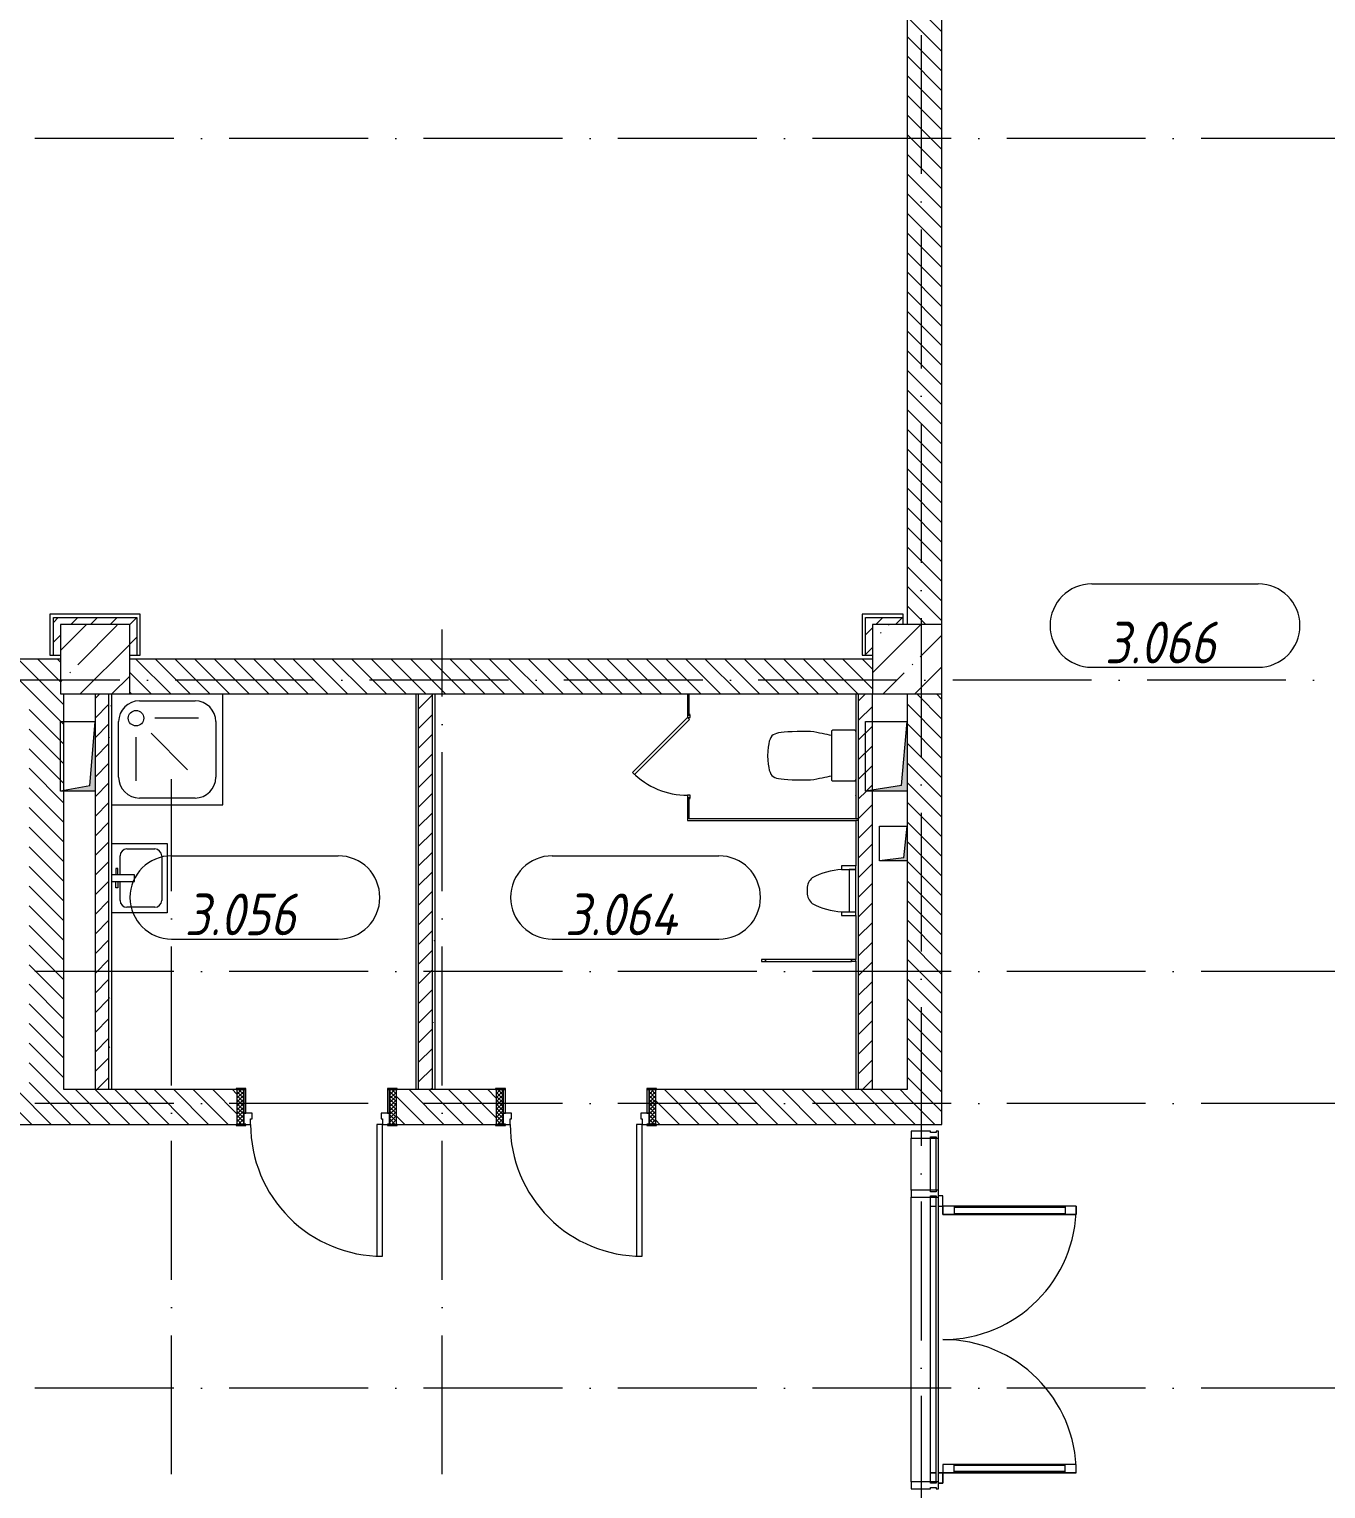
# Model space of a CAD drawing. Header units: millimetres. Extents: x -6467 to 106027, y -7090 to 195095.
# Drawn here: x 82784 to 92125, y 109220 to 119732 of the extents above; entities that cross this region are included whole.
import ezdxf

# ---------------------------------------------------------------- set-up
doc = ezdxf.new("R2010")
doc.units = ezdxf.units.MM
doc.linetypes.add('50_200_ШТРИХ_1Т_ш5_п1_п1_', pattern=[1400, 1000, -200, 0, -200])
for name, color, linetype, lineweight, true_color in [('A-AREA-IDEN-1', 7, 'Continuous', 9, 0xaaaaaa), ('A-DOOR-1', 7, 'Continuous', 5, 0xaaaaaa), ('A-DOOR-FRAM-1', 7, 'Continuous', 9, 0xaaaaaa), ('A-DOOR-OPNG-1', 7, 'Continuous', 30, 0xaaaaaa), ('A-GENM-1', 7, 'Continuous', 9, 0xaaaaaa), ('A-WALL-1', 7, 'Continuous', 5, 0x77b143), ('A-WALL-FNSH-2', 7, 'Continuous', 5, 0xaaaaaa), ('I-WALL-1', 7, 'Continuous', 5, 0x787878), ('M-EQPM-1', 7, 'Continuous', 9, 0xaaaaaa), ('M-EQPM-2', 7, 'Continuous', 9, 0xe2e2e2), ('P-SANR-FIXT-1', 7, 'Continuous', 9, 0xaaaaaa), ('Оси-3', 7, '50_200_ШТРИХ_1Т_ш5_п1_п1_', 9, 0xaaaaaa)]:
    doc.layers.add(name, color=color, linetype=linetype, lineweight=lineweight, true_color=true_color)
for name, color, linetype, lineweight in [('A-DETL-GENF', 7, 'Continuous', 9), ('A-DOOR', 7, 'Continuous', 9), ('A-DOOR-2', 7, 'Continuous', 5), ('A-DOOR-FRAM', 7, 'Continuous', 9), ('A-DOOR-FRAM-2', 7, 'Continuous', 5), ('A-GLAZ-CWMG', 7, 'Continuous', 9), ('A-GLAZ-CWMG-1', 7, 'Continuous', 20), ('A-WALL', 7, 'Continuous', 5), ('A-WALL-FNSH-1', 7, 'Continuous', 5), ('I-WALL', 7, 'Continuous', 5), ('S-COLS', 7, 'Continuous', 9), ('S-COLS-1', 7, 'Continuous', 5)]:
    doc.layers.add(name, color=color, linetype=linetype, lineweight=lineweight)
doc.styles.add('ISOCPEUR_I_1', font='isocpeui.ttf', dxfattribs={"width": 0.85, "height": 2.5})
pattern_1 = [(135, (109.45, 102614.03), (-70.71068, -70.71068), [])]
pattern_2 = [(0, (109.45, 102614.03), (406.4, 101.6), [6.706, -298.094, 6.706, -298.094, -1625.6]), (0, (109.45, 102614.03), (406.4, 101.6), [-609.6, 6.706, -602.894, 6.706, -298.094, -711.2]), (0, (109.45, 102614.03), (406.4, 101.6), [-1524, 6.706, -196.494, 6.706, -501.294]), (120, (261.85, 102664.83), (-291.18818, 301.15272), [6.706, -298.094, 6.706, -298.094, -1625.6]), (120, (261.85, 102664.83), (-291.18818, 301.15272), [-609.6, 6.706, -602.894, 6.706, -298.094, -711.2]), (120, (261.85, 102664.83), (-291.18818, 301.15272), [-1524, 6.706, -196.494, 6.706, -501.294]), (240, (312.65, 102868.03), (-115.21182, -402.75272), [6.706, -298.094, 6.706, -298.094, -1625.6]), (240, (312.65, 102868.03), (-115.21182, -402.75272), [-609.6, 6.706, -602.894, 6.706, -298.094, -711.2]), (240, (312.65, 102868.03), (-115.21182, -402.75272), [-1524, 6.706, -196.494, 6.706, -501.294])]
pattern_3 = [(45, (109.45, 102614.03), (-70.71068, 70.71068), [])]

# ---------------------------------------------------------------- blocks, each defined once
blk = doc.blocks.new('BSC_Колонна _Прямоугольная - 500х500-V23-АИ_План этажа Радиаторы_3')
at = {"layer": 'S-COLS-1'}
h = blk.add_hatch(dxfattribs=at)
h.set_pattern_fill('FP_52', color=256, style=0, pattern_type=2)
h.set_pattern_definition([(45, (-89000, -12581.04), (-228.0985, 228.0985), []), (45, (-88771.9, -12581.04), (-228.0985, 228.0985), [403.225, -80.645, 6.706, -73.939])])
h.paths.add_polyline_path([(-250, -250), (250, -250), (250, 250), (-250, 250), (-250, -183)])
for p, q in [((250, 250), (-250, 250)), ((-250, 250), (-250, -250)), ((250, -250), (250, 250)), ((-250, -250), (250, -250))]:
    blk.add_line(p, q, dxfattribs=at)
blk = doc.blocks.new('BSC_Колонна _Прямоугольная - 500х500-V35-АИ_План этажа Радиаторы_3')
at = {"layer": 'S-COLS-1'}
h = blk.add_hatch(dxfattribs=at)
h.set_pattern_fill('FP_64', color=256, style=0, pattern_type=2)
h.set_pattern_definition([(45, (-83150, -12581.04), (-228.0985, 228.0985), []), (45, (-82921.9, -12581.04), (-228.0985, 228.0985), [403.225, -80.645, 6.706, -73.939])])
h.paths.add_polyline_path([(-250, -250), (250, -250), (250, 250), (-250, 250), (-250, -183)])
for p, q in [((250, 250), (-250, 250)), ((-250, 250), (-250, -250)), ((250, -250), (250, 250)), ((-250, -250), (250, -250))]:
    blk.add_line(p, q, dxfattribs=at)
blk = doc.blocks.new('SND_2D_Душ - Прямоугольный 800x800-V95-АИ_План этажа Радиаторы_3')
at = {"layer": 'P-SANR-FIXT-1'}
for p, q in [((800, -350), (800, 0)), ((200, -50), (600, -50)), ((50, -600), (50, -200)), ((625, -175), (311, -175)), ((750, -200), (750, -350)), ((175, -625), (175, -311)), ((547, -547), (283, -283)), ((750, -350), (750, -600)), ((800, -800), (800, -350)), ((0, -800), (350, -800)), ((350, -750), (200, -750)), ((600, -750), (350, -750)), ((350, -800), (800, -800))]:
    blk.add_line(p, q, dxfattribs=at)
blk.add_circle((175, -175), 55.8, dxfattribs=at)
for centre, start, end in [((200, -200), 90, 180), ((600, -200), 360, 90), ((200, -600), 180, 270), ((600, -600), 270, 0)]:
    blk.add_arc(centre, 150, start, end, dxfattribs=at)
blk = doc.blocks.new('SND_2D_Раковина1 - 400х300-V51-АИ_План этажа Радиаторы_3')
at = {"layer": 'P-SANR-FIXT-1'}
for p, q in [((-250, -220), (-250, 180)), ((-160, 120), (-25, 120)), ((-70, 150), (-25, 150)), ((-70, 135), (-70, 150)), ((-25, 135), (-70, 135)), ((-25, 180), (-25, 15)), ((25, 15), (25, 180)), ((70, 150), (25, 150)), ((25, 135), (70, 135)), ((25, 120), (160, 120)), ((70, 135), (70, 150)), ((250, 180), (250, -220)), ((-210, -130), (-210, 70)), ((-25, 15), (25, 15)), ((210, 70), (210, -130)), ((160, -180), (-160, -180)), ((250, -220), (-250, -220))]:
    blk.add_line(p, q, dxfattribs=at)
for centre, start, end in [((-160, 70), 90, 180), ((160, 70), 0, 90), ((-160, -130), 180, 270), ((160, -130), 270, 0)]:
    blk.add_arc(centre, 50, start, end, dxfattribs=at)
blk = doc.blocks.new('SND_Унитаз_Santek_HEO - Santek HEO_ 365х635х785_ выпуск-прямой_ PN4_5_ Х-резьба НР DN15_ К-гл_кон_ П DN100-V2-АИ_План этажа Радиаторы_3')
at = {"layer": 'P-SANR-FIXT-1'}
for p, q in [((-183, -10), (-183, -166)), ((182, -166), (182, -10)), ((-173, -176), (172, -176)), ((-175, -326), (-175, -423)), ((175, -423), (175, -326))]:
    blk.add_line(p, q, dxfattribs=at)
for centre, start, end in [((-173, -10), 90, 180), ((-173, -10), 105, 180), ((172, -10), 360, 90), ((172, -10), 45, 90), ((172, -10), 360, 30), ((-173, -166), 180, 270), ((-173, -166), 180, 210), ((-173, -166), 240, 255), ((172, -166), 270, 360), ((172, -166), 270, 315), ((172, -166), 330, 360)]:
    blk.add_arc(centre, 10, start, end, dxfattribs=at)
for points in [[(-145, -175), (-154, -215), (-163, -264), (-175, -326)], [(175, -326), (163, -264), (154, -215), (145, -175)]]:
    blk.add_open_spline(points, degree=3, dxfattribs=at)
for points, knots in [([(-175, -423), (-169, -526), (-168, -610), (-96, -631), (0, -635)], [0, 0, 0, 0, 0.2757876, 0.5440111, 0.5440111, 0.5440111, 0.5440111]), ([(0, -635), (96, -631), (168, -610), (169, -526), (175, -423)], [0, 0, 0, 0, 0.2682234, 0.5440111, 0.5440111, 0.5440111, 0.5440111])]:
    blk.add_open_spline(points, degree=3, knots=knots, dxfattribs=at)
blk = doc.blocks.new('DOR_ДУ_распашная__1Ст_Прямоугольная2 - Вн_Д-9_ДДГ 600х1850h_С_у-29181152-АИ_План этажа Радиаторы_3')
at = {"layer": 'A-DOOR-1'}
for p, q in [((-116, 402), (-130, 388)), ((-130, 388), (266, -8)), ((280, 6), (-116, 402)), ((266, -8), (280, 6))]:
    blk.add_line(p, q, dxfattribs=at)
blk.add_arc((280, 6), 560, 135, 180, dxfattribs=at)
at = {"layer": 'A-DOOR-FRAM-1'}
for p, q in [((-280, 6), (-300, 6)), ((-280, -14), (-280, 6)), ((280, 6), (280, -14)), ((300, 6), (280, 6)), ((-300, -14), (-280, -14)), ((280, -14), (300, -14))]:
    blk.add_line(p, q, dxfattribs=at)
at = {"layer": 'A-DOOR-OPNG-1'}
for p, q in [((-300, 6), (-300, -14)), ((300, -14), (300, 6))]:
    blk.add_line(p, q, dxfattribs=at)
blk = doc.blocks.new('Дверь_Витражная_СКБ_2Ст - ДВВ_ДАО_СОШ_Коридор EIW60-23084938-АИ_План этажа Радиаторы_3')
at = {"layer": 'A-DETL-GENF'}
for p, q in [((-960, 1010), (-900, 1010)), ((-960, 1010), (-960, 50)), ((-900, 1010), (-960, 1010)), ((-960, 1010), (-960, 50)), ((-900, 1010), (-900, 50)), ((-900, 50), (-900, 1010)), ((960, 1010), (900, 1010)), ((900, 1010), (900, 50)), ((960, 1010), (900, 1010)), ((900, 1010), (900, 50)), ((960, 1010), (960, 50)), ((960, 50), (960, 1010)), ((-960, 930), (-900, 930)), ((-950, 930), (-950, 130)), ((-906, 930), (-906, 130)), ((960, 930), (900, 930)), ((906, 930), (906, 130)), ((950, 930), (950, 130)), ((-960, 130), (-900, 130)), ((960, 130), (900, 130)), ((-1035, 50), (-1035, 17)), ((-960, 50), (-1035, 50)), ((-960, 50), (-1035, 50)), ((-1035, 50), (-1035, 17)), ((-900, 50), (-960, 50)), ((-960, 50), (-900, 50)), ((-960, 17), (-960, 50)), ((-960, 17), (-960, 50)), ((-960, -40), (-960, 0)), ((-960, -40), (-960, 0)), ((900, 50), (960, 50)), ((900, 50), (960, 50)), ((960, 17), (960, 50)), ((960, 50), (1035, 50)), ((960, 50), (960, 17)), ((1035, 50), (960, 50)), ((960, -40), (960, 0)), ((960, 0), (960, -40)), ((1035, 50), (1035, 17)), ((1035, 17), (1035, 50))]:
    blk.add_line(p, q, dxfattribs=at)
at = {"layer": 'A-DOOR-2'}
for p, q in [((-960, 1010), (-960, 50)), ((960, 1010), (960, 50))]:
    blk.add_line(p, q, dxfattribs=at)
for centre, start, end in [((-960, 50), 360, 90), ((960, 50), 90, 180)]:
    blk.add_arc(centre, 960, start, end, dxfattribs=at)
blk = doc.blocks.new('Прямоугольный импост - Импост структурный с накладкой - 180мм-22070662-АИ_План этажа Радиаторы_3')
at = {"layer": 'A-GLAZ-CWMG'}
for p, q in [((74503, 69806), (74503, 67756)), ((74520, 69806), (74560, 69806)), ((74520, 69806), (74520, 67756)), ((74560, 69806), (74560, 67756)), ((74700, 69806), (74700, 67756)), ((74560, 67756), (74520, 67756))]:
    blk.add_line(p, q, dxfattribs=at)
blk = doc.blocks.new('Прямоугольный импост - Импост структурный с накладкой - 180мм-22069925-АИ_План этажа Радиаторы_3')
at = {"layer": 'A-GLAZ-CWMG-1'}
for p, q in [((-25, 40), (-25, 180)), ((-25, 180), (25, 180)), ((25, 180), (25, 40)), ((-15, 40), (-25, 40)), ((-25, -17), (-25, 0)), ((-25, 0), (-15, 0)), ((-15, 0), (-15, 40)), ((15, 40), (15, 0)), ((25, 40), (15, 40)), ((15, 0), (25, 0)), ((25, 0), (25, -17)), ((25, -17), (-25, -17))]:
    blk.add_line(p, q, dxfattribs=at)
blk = doc.blocks.new('110_Дверь_СКБ_1Ст_Внутренняя - СОШ_Д-04_Дв_1150_900_x2100h_туалет для мальчиков_ туалет для девочек-25565454-АИ_План этажа Радиаторы_3')
at = {"layer": 'A-DOOR-2'}
h = blk.add_hatch(dxfattribs=at)
h.set_pattern_fill('FP_48', color=256, style=0, pattern_type=2)
h.set_pattern_definition([(135, (1751.41, 189.685), (-14.14214, -14.14214), []), (225, (1751.41, 189.685), (14.14214, -14.14214), [])])
h.paths.add_polyline_path([(587.5, 125), (537.5, 125), (537.5, -125), (587.5, -125)])
at = {"layer": 'A-DOOR-FRAM-2'}
h = blk.add_hatch(dxfattribs=at)
h.set_pattern_fill('FP_49', color=256, style=0, pattern_type=2)
h.set_pattern_definition([(45, (-371.384, 189.685), (-14.1421, 14.1421), []), (135, (-371.384, 189.685), (-14.1421, -14.1421), [])])
h.paths.add_polyline_path([(-512.5, 125), (-562.5, 125), (-562.5, -125), (-512.5, -125)])
at = {"layer": 'A-DOOR'}
for p, q in [((-462.5, 1075), (-462.5, 125)), ((-422.5, 1075), (-462.5, 1075)), ((-422.5, 125), (-422.5, 1075)), ((-462.5, 125), (-422.5, 125))]:
    blk.add_line(p, q, dxfattribs=at)
at = {"layer": 'A-DOOR-2'}
blk.add_arc((-462.5, 125), 950, 360, 90, dxfattribs=at)
at = {"layer": 'A-DOOR-FRAM'}
for p, q in [((-497.5, 133), (-567.5, 133)), ((-567.5, 133), (-567.5, 125)), ((-567.5, 125), (-497.5, 125)), ((-512.5, 125), (-562.5, 125)), ((-562.5, 125), (-562.5, -125)), ((-462.5, 125), (-512.5, 125)), ((-512.5, 125), (-512.5, 45)), ((-512.5, -125), (-512.5, 125)), ((-497.5, 125), (-512.5, 125)), ((-512.5, 125), (-512.5, 124)), ((-512.5, 124), (-497.5, 124)), ((-497.5, 125), (-497.5, 133)), ((-497.5, 124), (-497.5, 125)), ((-462.5, 85), (-462.5, 125)), ((487.5, 125), (487.5, 85)), ((537.5, 125), (487.5, 125)), ((592.5, 133), (522.5, 133)), ((522.5, 133), (522.5, 125)), ((537.5, 125), (522.5, 125)), ((522.5, 125), (522.5, 124)), ((522.5, 125), (592.5, 125)), ((522.5, 124), (537.5, 124)), ((537.5, 45), (537.5, 125)), ((587.5, 125), (537.5, 125)), ((537.5, 125), (537.5, -125)), ((537.5, 124), (537.5, 125)), ((587.5, -125), (587.5, 125)), ((592.5, 125), (592.5, 133)), ((-512.5, 45), (-452.5, 45)), ((-497.5, 45), (-512.5, 45)), ((-512.5, 45), (-512.5, -125)), ((-497.5, -125), (-497.5, 45)), ((-452.5, 85), (-462.5, 85)), ((-452.5, 45), (-452.5, 85)), ((487.5, 85), (477.5, 85)), ((477.5, 85), (477.5, 45)), ((477.5, 45), (537.5, 45)), ((537.5, 45), (522.5, 45)), ((522.5, 45), (522.5, -125)), ((537.5, -125), (537.5, 45)), ((-497.5, -125), (-567.5, -125)), ((-567.5, -125), (-567.5, -133)), ((-567.5, -133), (-497.5, -133)), ((-562.5, -125), (-512.5, -125)), ((-512.5, -125), (-497.5, -125)), ((-497.5, -133), (-497.5, -125)), ((522.5, -125), (537.5, -125)), ((592.5, -125), (522.5, -125)), ((522.5, -125), (522.5, -133)), ((522.5, -133), (592.5, -133)), ((537.5, -125), (587.5, -125)), ((592.5, -133), (592.5, -125))]:
    blk.add_line(p, q, dxfattribs=at)
blk = doc.blocks.new('Канал вертикальный прямоугольный - Шахта - значок проема-24087338-АИ_План этажа Радиаторы_3')
at = {"layer": 'M-EQPM-2'}
blk.add_hatch(color=256, dxfattribs=at).paths.add_polyline_path([(-100, 125), (-100, -125), (-77, 103), (100, 125)])
at = {"layer": 'M-EQPM-1'}
for p, q in [((-100, -125), (-100, 125)), ((-100, 125), (100, 125)), ((-77, 103), (100, 125)), ((100, 125), (100, -125)), ((-77, 103), (-100, -125)), ((100, -125), (-100, -125))]:
    blk.add_line(p, q, dxfattribs=at)
blk = doc.blocks.new('Канал вертикальный прямоугольный - Шахта - значок проема-24087344-АИ_План этажа Радиаторы_3')
at = {"layer": 'M-EQPM-2'}
blk.add_hatch(color=256, dxfattribs=at).paths.add_polyline_path([(-150, -250), (-110, 210), (150, 250), (-150, 250)])
at = {"layer": 'M-EQPM-1'}
for p, q in [((-150, -250), (-150, 250)), ((-150, 250), (150, 250)), ((-110, 210), (150, 250)), ((150, 250), (150, -250)), ((-110, 210), (-150, -250)), ((150, -250), (-150, -250))]:
    blk.add_line(p, q, dxfattribs=at)
blk = doc.blocks.new('Канал вертикальный прямоугольный - Шахта - значок проема-24087370-АИ_План этажа Радиаторы_3')
at = {"layer": 'M-EQPM-2'}
blk.add_hatch(color=256, dxfattribs=at).paths.add_polyline_path([(-125, -250), (-87.5, 212.5), (125, 250), (-125, 250)])
at = {"layer": 'M-EQPM-1'}
for p, q in [((-125, -250), (-125, 250)), ((-125, 250), (125, 250)), ((-87.5, 212.5), (-125, -250)), ((-87.5, 212.5), (125, 250)), ((125, 250), (125, -250)), ((125, -250), (-125, -250))]:
    blk.add_line(p, q, dxfattribs=at)
blk = doc.blocks.new('АР_Перемычка1 - АР_Перемычка-25565440-АИ_План этажа Радиаторы_3')
at = {"layer": 'A-GENM-1'}
blk.add_line((-250, -125), (-243, -125), dxfattribs=at)
blk = doc.blocks.new('Прямоугольный импост - Импост структурный с накладкой - 180мм-26329706-АИ_План этажа Радиаторы_3')
at = {"layer": 'A-GLAZ-CWMG'}
for p, q in [((89028, 8756), (89028, 9131)), ((89168, 9131), (89208, 9131)), ((89168, 8756), (89168, 9131)), ((89208, 8756), (89208, 9131)), ((89225, 8756), (89225, 9131)), ((89208, 8756), (89168, 8756))]:
    blk.add_line(p, q, dxfattribs=at)
blk = doc.blocks.new('Писсуар-Настенный_350-3D - Писсуар-Настенный_350-3D-29186888-АИ_План этажа Радиаторы_3')
at = {"layer": 'P-SANR-FIXT-1'}
for p, q in [((-109, 410), (-124, 410)), ((-94, 410), (-109, 410)), ((-261, 162), (-287, 162)), ((-287, 162), (-287, 60)), ((-261, 162), (-261, 60)), ((43, 107), (-261, 107)), ((-261, 107), (-261, 60)), ((69, 162), (43, 162)), ((43, 162), (43, 60)), ((43, 60), (43, 107)), ((69, 60), (69, 162)), ((-287, 60), (69, 60))]:
    blk.add_line(p, q, dxfattribs=at)
for centre, radius, start, end in [((279, 123), 542, 152.3797, 175.9011), ((-124, 309), 101, 90, 140), ((-94, 309), 101, 40, 90), ((-497, 123), 542, 4.0989, 27.6203)]:
    blk.add_arc(centre, radius, start, end, dxfattribs=at)
blk = doc.blocks.new('SMP_ДушеваяПерегородка_P1 - Туалетная кабинка 4-29189121-АИ_План этажа Радиаторы_3')
at = {"layer": 'M-EQPM-1'}
for p, q in [((8, 740), (-8, 740)), ((-8, 740), (-8, 710)), ((8, 710), (8, 740)), ((8, 710), (-8, 710)), ((-8, 710), (-8, 90)), ((-8, 710), (8, 710)), ((8, 90), (8, 710)), ((-8, 90), (8, 90)), ((6, 90), (-6, 90)), ((-6, 90), (-6, 60)), ((-6, 60), (6, 60)), ((6, 60), (6, 90))]:
    blk.add_line(p, q, dxfattribs=at)
blk = doc.blocks.new('AAR_СКБ_Марка_помещения_1_5 ммп - Номер-27962133-АИ_План этажа Радиаторы_3')
at = {"layer": 'A-AREA-IDEN-1'}
for p, q in [((-2.987, 3), (3.013, 3)), ((-2.987, 0), (3.013, 0))]:
    blk.add_line(p, q, dxfattribs=at)
for centre, start, end in [((-2.987, 1.5), 90, 270), ((3.013, 1.5), 270, 90)]:
    blk.add_arc(centre, 1.5, start, end, dxfattribs=at)

msp = doc.modelspace()

# ---------------------------------------------------------------- hatches: boundary and pattern name
at = {"layer": 'I-WALL'}
h = msp.add_hatch(dxfattribs=at)
h.set_pattern_fill('FP_2', color=256, style=0, pattern_type=2)
h.set_pattern_definition(pattern_1)
h.paths.add_polyline_path([(89359, 111845), (89359, 114945), (89109, 114945), (89109, 111845)])
h.paths.add_polyline_path([(89359, 115445), (89359, 120995), (89109, 120995), (89109, 115445), (89322, 115445)])
h.paths.add_polyline_path([(89257, 121595), (89359, 121595), (89359, 126995), (89109, 126995), (89109, 121595)])
h.paths.add_polyline_path([(89359, 127595), (89359, 132995), (89109, 132995), (89109, 127595), (89194, 127595)])
h.paths.add_polyline_path([(89131, 133595), (89359, 133595), (89359, 138995), (89109, 138995), (89109, 133595)])
h.paths.add_polyline_path([(89239, 139595), (89359, 139595), (89359, 145045), (89109, 145045), (89109, 139595), (89237, 139595)])
h = msp.add_hatch(dxfattribs=at)
h.set_pattern_fill('FP_5', color=256, style=0, pattern_type=2)
h.set_pattern_definition(pattern_3)
h.paths.add_polyline_path([(82959, 115225), (83009, 115225), (83009, 115495), (82959, 115495), (82959, 115445)])
h = msp.add_hatch(dxfattribs=at)
h.set_pattern_fill('FP_5', color=256, style=0, pattern_type=2)
h.set_pattern_definition(pattern_3)
h.paths.add_polyline_path([(83509, 115445), (83509, 115495), (83009, 115495), (83009, 115445), (83103, 115445)])
h = msp.add_hatch(dxfattribs=at)
h.set_pattern_fill('FP_5', color=256, style=0, pattern_type=2)
h.set_pattern_definition(pattern_3)
h.paths.add_polyline_path([(83509, 115225), (83559, 115225), (83559, 115495), (83509, 115495), (83509, 115445)])
h = msp.add_hatch(dxfattribs=at)
h.set_pattern_fill('FP_5', color=256, style=0, pattern_type=2)
h.set_pattern_definition(pattern_3)
h.paths.add_polyline_path([(88809, 115225), (88859, 115225), (88859, 115495), (88809, 115495), (88809, 115445)])
h = msp.add_hatch(dxfattribs=at)
h.set_pattern_fill('FP_5', color=256, style=0, pattern_type=2)
h.set_pattern_definition(pattern_3)
h.paths.add_polyline_path([(89079, 115445), (89079, 115495), (88859, 115495), (88859, 115445), (88892, 115445)])
h = msp.add_hatch(dxfattribs=at)
h.set_pattern_fill('FP_2', color=256, style=0, pattern_type=2)
h.set_pattern_definition(pattern_1)
h.paths.add_polyline_path([(85569, 114945), (88859, 114945), (88859, 115195), (83509, 115195), (83509, 114945), (83930, 114945)])
h.paths.add_polyline_path([(82276, 114945), (83009, 114945), (83009, 115195), (78109, 115195), (78109, 114945), (81584, 114945)])
h.paths.add_polyline_path([(77313, 114945), (77609, 114945), (77609, 115195), (75109, 115194), (75109, 114945), (76486, 114945)])
h = msp.add_hatch(dxfattribs=at)
h.set_pattern_fill('FP_2', color=256, style=0, pattern_type=2)
h.set_pattern_definition(pattern_1)
h.paths.add_polyline_path([(82784, 112095), (83034, 112095), (83034, 114245), (83009, 114245), (83034, 114249), (83034, 114945), (82784, 114945), (82784, 112199)])
h = msp.add_hatch(dxfattribs=at)
h.set_pattern_fill('FP_5', color=256, style=0, pattern_type=2)
h.set_pattern_definition(pattern_3)
h.paths.add_polyline_path([(83359, 112095), (83359, 114945), (83259, 114945), (83259, 112095)])
h = msp.add_hatch(dxfattribs=at)
h.set_pattern_fill('FP_5', color=256, style=0, pattern_type=2)
h.set_pattern_definition(pattern_3)
h.paths.add_polyline_path([(85689, 112095), (85689, 114945), (85589, 114945), (85589, 112095)])
h = msp.add_hatch(dxfattribs=at)
h.set_pattern_fill('FP_5', color=256, style=0, pattern_type=2)
h.set_pattern_definition(pattern_3)
h.paths.add_polyline_path([(88759, 112095), (88859, 112095), (88859, 114245), (88809, 114245), (88859, 114253), (88859, 114945), (88759, 114945), (88759, 112902)])
h = msp.add_hatch(dxfattribs=at)
h.set_pattern_fill('FP_2', color=256, style=0, pattern_type=2)
h.set_pattern_definition(pattern_1)
h.paths.add_polyline_path([(89109, 111845), (89109, 112095), (87299, 112095), (87299, 111845), (88892, 111845)])
h.paths.add_polyline_path([(85434, 111845), (86149, 111845), (86149, 112095), (85429, 112095), (85429, 111845)])
h.paths.add_polyline_path([(80621, 111845), (84279, 111845), (84279, 112095), (80349, 112095), (80349, 111845), (80354, 111845)])
h.paths.add_polyline_path([(79199, 111845), (79199, 112095), (77859, 112095), (77859, 111845), (79194, 111845)])
at = {"layer": 'I-WALL-1'}
h = msp.add_hatch(dxfattribs=at)
h.set_pattern_fill('FP_3', color=256, style=0, pattern_type=2)
h.set_pattern_definition(pattern_2)
h.paths.add_polyline_path([(83359, 112095), (83379, 112095), (83379, 114945), (83359, 114945), (83359, 112902)])
h = msp.add_hatch(dxfattribs=at)
h.set_pattern_fill('FP_3', color=256, style=0, pattern_type=2)
h.set_pattern_definition(pattern_2)
h.paths.add_polyline_path([(85589, 112095), (85589, 114945), (85569, 114945), (85569, 112095), (85584, 112095)])
h = msp.add_hatch(dxfattribs=at)
h.set_pattern_fill('FP_3', color=256, style=0, pattern_type=2)
h.set_pattern_definition(pattern_2)
h.paths.add_polyline_path([(85709, 112095), (85709, 114945), (85689, 114945), (85689, 112095)])
h = msp.add_hatch(dxfattribs=at)
h.set_pattern_fill('FP_3', color=256, style=0, pattern_type=2)
h.set_pattern_definition(pattern_2)
h.paths.add_polyline_path([(88759, 112095), (88759, 114033), (88739, 114033), (88739, 112095)])
h.paths.add_polyline_path([(88739, 114045), (88759, 114045), (88759, 114945), (88739, 114945), (88739, 114309)])

# ---------------------------------------------------------------- linework, layer by layer
at = {"layer": 'A-WALL'}
for p, q in [((89109, 120995), (89109, 115445)), ((89359, 115445), (89359, 120995)), ((82959, 115495), (83559, 115495)), ((82959, 115225), (82959, 115495)), ((83559, 115495), (83559, 115225)), ((88809, 115495), (89079, 115495)), ((88809, 115225), (88809, 115495)), ((83009, 115195), (78109, 115195)), ((88859, 115195), (83509, 115195)), ((83034, 114249), (83034, 114945)), ((83359, 112095), (83359, 114945)), ((83509, 114945), (88859, 114945)), ((85589, 112095), (85589, 114945)), ((85689, 112095), (85689, 114945)), ((88759, 112095), (88759, 114945)), ((89109, 114945), (89109, 114745)), ((89359, 111845), (89359, 114945)), ((83034, 112095), (83034, 114245)), ((89109, 114245), (89109, 113993)), ((89109, 113743), (89109, 112095)), ((84274, 112095), (83034, 112095)), ((86144, 112095), (85434, 112095)), ((89109, 112095), (87304, 112095)), ((80354, 111845), (84274, 111845)), ((85434, 111845), (86144, 111845)), ((87304, 111845), (89359, 111845))]:
    msp.add_line(p, q, dxfattribs=at)
at = {"layer": 'A-WALL-1'}
for p, q in [((88759, 114045), (88739, 114045)), ((88759, 114033), (88739, 114033))]:
    msp.add_line(p, q, dxfattribs=at)
at = {"layer": 'A-WALL-FNSH-1'}
for p, q in [((83584, 115520), (82934, 115520)), ((82934, 115520), (82934, 115225)), ((83584, 115225), (83584, 115520)), ((89079, 115520), (88784, 115520)), ((88784, 115520), (88784, 115225)), ((89079, 115445), (89079, 115520)), ((82934, 115225), (83009, 115225)), ((83509, 115225), (83584, 115225)), ((88784, 115225), (88859, 115225)), ((83259, 114945), (83259, 114745)), ((83379, 112095), (83379, 114945)), ((85569, 114945), (85569, 112095)), ((85709, 112095), (85709, 114945)), ((88739, 114945), (88739, 114045)), ((88859, 114253), (88859, 114945)), ((83259, 114245), (83259, 112095)), ((88859, 112095), (88859, 114245)), ((88739, 114033), (88739, 113706)), ((88739, 113350), (88739, 113031)), ((88739, 113019), (88739, 112095))]:
    msp.add_line(p, q, dxfattribs=at)
at = {"layer": 'A-WALL-FNSH-2'}
for p, q in [((87527, 114945), (87527, 114795)), ((87539, 114795), (87539, 114945)), ((87527, 114195), (87527, 114033)), ((87539, 114045), (87539, 114195)), ((87527, 114033), (88739, 114033)), ((88739, 114045), (87539, 114045))]:
    msp.add_line(p, q, dxfattribs=at)
at = {"layer": 'Оси-3'}
for p, q in [((89209, 193895), (89209, 96724)), ((104827, 118945), (67059, 118945)), ((85759, 96724), (85759, 115409)), ((93237, 115045), (67059, 115045)), ((83809, 96724), (83809, 114331)), ((104827, 112945), (82691, 112945)), ((104827, 111995), (-5158, 111995)), ((104827, 109945), (82691, 109945))]:
    msp.add_line(p, q, dxfattribs=at)

# ---------------------------------------------------------------- block references
at = {"layer": 'A-AREA-IDEN-1', "xscale": 199.9999999999999, "yscale": 199.9999999999999, "zscale": 199.9999999999999}
for p in [(91036, 115137), (84408, 113179), (87150, 113179)]:
    msp.add_blockref('AAR_СКБ_Марка_помещения_1_5 ммп - Номер-27962133-АИ_План этажа Радиаторы_3', p, dxfattribs=at)
at = {"layer": 'A-DOOR-1', "rotation": 90}
msp.add_blockref('DOR_ДУ_распашная__1Ст_Прямоугольная2 - Вн_Д-9_ДДГ 600х1850h_С_у-29181152-АИ_План этажа Радиаторы_3', (87533, 114495), dxfattribs=at)
at = {"layer": 'A-DOOR-2'}
for name, p, rotation in [('110_Дверь_СКБ_1Ст_Внутренняя - СОШ_Д-04_Дв_1150_900_x2100h_туалет для мальчиков_ туалет для девочек-25565454-АИ_План этажа Радиаторы_3', (84867, 111970), 180), ('110_Дверь_СКБ_1Ст_Внутренняя - СОШ_Д-04_Дв_1150_900_x2100h_туалет для мальчиков_ туалет для девочек-25565454-АИ_План этажа Радиаторы_3', (86737, 111970), 180), ('Дверь_Витражная_СКБ_2Ст - ДВВ_ДАО_СОШ_Коридор EIW60-23084938-АИ_План этажа Радиаторы_3', (89317, 110295), 270)]:
    msp.add_blockref(name, p, dxfattribs=dict(at, rotation=rotation))
at = {"layer": 'A-GENM-1', "rotation": 180}
for p in [(85429, 111970), (87299, 111970)]:
    msp.add_blockref('АР_Перемычка1 - АР_Перемычка-25565440-АИ_План этажа Радиаторы_3', p, dxfattribs=at)
at = {"layer": 'A-GLAZ-CWMG', "extrusion": (0, 0, -1), "rotation": 270}
for p in [(-89317, 111770), (-89317, 111345), (-89317, 109245)]:
    msp.add_blockref('Прямоугольный импост - Импост структурный с накладкой - 180мм-22069925-АИ_План этажа Радиаторы_3', p, dxfattribs=at)
at = {"layer": 'A-GLAZ-CWMG'}
msp.add_blockref('Прямоугольный импост - Импост структурный с накладкой - 180мм-26329706-АИ_План этажа Радиаторы_3', (109, 102614), dxfattribs=at)
at = {"layer": 'A-GLAZ-CWMG', "rotation": 180}
msp.add_blockref('Прямоугольный импост - Импост структурный с накладкой - 180мм-22070662-АИ_План этажа Радиаторы_3', (163837, 179076), dxfattribs=at)
at = {"layer": 'M-EQPM-1'}
for name, p, rotation in [('Канал вертикальный прямоугольный - Шахта - значок проема-24087370-АИ_План этажа Радиаторы_3', (83134, 114495), 180), ('Канал вертикальный прямоугольный - Шахта - значок проема-24087344-АИ_План этажа Радиаторы_3', (88959, 114495), 180), ('Канал вертикальный прямоугольный - Шахта - значок проема-24087338-АИ_План этажа Радиаторы_3', (89009, 113868), 180), ('SMP_ДушеваяПерегородка_P1 - Туалетная кабинка 4-29189121-АИ_План этажа Радиаторы_3', (88799, 113025), 90)]:
    msp.add_blockref(name, p, dxfattribs=dict(at, rotation=rotation))
at = {"layer": 'P-SANR-FIXT-1'}
msp.add_blockref('SND_2D_Душ - Прямоугольный 800x800-V95-АИ_План этажа Радиаторы_3', (83379, 114945), dxfattribs=at)
for name, p, rotation in [('SND_Унитаз_Santek_HEO - Santek HEO_ 365х635х785_ выпуск-прямой_ PN4_5_ Х-резьба НР DN15_ К-гл_кон_ П DN100-V2-АИ_План этажа Радиаторы_3', (88739, 114500), 269.9999999999996), ('SND_2D_Раковина1 - 400х300-V51-АИ_План этажа Радиаторы_3', (83559, 113618), 89.9999999999999), ('Писсуар-Настенный_350-3D - Писсуар-Настенный_350-3D-29186888-АИ_План этажа Радиаторы_3', (88799, 113637), 90)]:
    msp.add_blockref(name, p, dxfattribs=dict(at, rotation=rotation))
at = {"layer": 'S-COLS'}
for name, p in [('BSC_Колонна _Прямоугольная - 500х500-V35-АИ_План этажа Радиаторы_3', (83259, 115195)), ('BSC_Колонна _Прямоугольная - 500х500-V23-АИ_План этажа Радиаторы_3', (89109, 115195))]:
    msp.add_blockref(name, p, dxfattribs=at)

# ---------------------------------------------------------------- texts
at = {"layer": 'A-AREA-IDEN-1', "char_height": 300, "attachment_point": 8, "line_spacing_factor": 1.139951, "style": 'ISOCPEUR_I_1'}
for s, insert, width in [('\\pxqc,t8.46667,16.93333,25.4,33.86667,42.33333,50.8,59.26667,67.73333,76.2,84.66667,93.13333,101.6,110.06667,118.53333,127,135.46667,143.93333,152.4,160.86667,169.33333,177.8,186.26667,194.73333,203.2,211.66667,220.13333,228.6,237.06667,245.53333,254,262.46667,270.93333;{3.066}', (90933, 115165), 952), ('\\pxqc,t8.46667,16.93333,25.4,33.86667,42.33333,50.8,59.26667,67.73333,76.2,84.66667,93.13333,101.6,110.06667,118.53333,127,135.46667,143.93333,152.4,160.86667,169.33333,177.8,186.26667,194.73333,203.2,211.66667,220.13333,228.6,237.06667,245.53333,254,262.46667,270.93333;{3.056}', (84305, 113207), 952), ('\\pxqc,t8.46667,16.93333,25.4,33.86667,42.33333,50.8,59.26667,67.73333,76.2,84.66667,93.13333,101.6,110.06667,118.53333,127,135.46667,143.93333,152.4,160.86667,169.33333,177.8,186.26667,194.73333,203.2,211.66667,220.13333,228.6,237.06667,245.53333,254,262.46667,270.93333;{3.064}', (87047, 113207), 992)]:
    msp.add_mtext(s, dxfattribs=dict(at, insert=insert, width=width))

doc.saveas('drawing.dxf')
